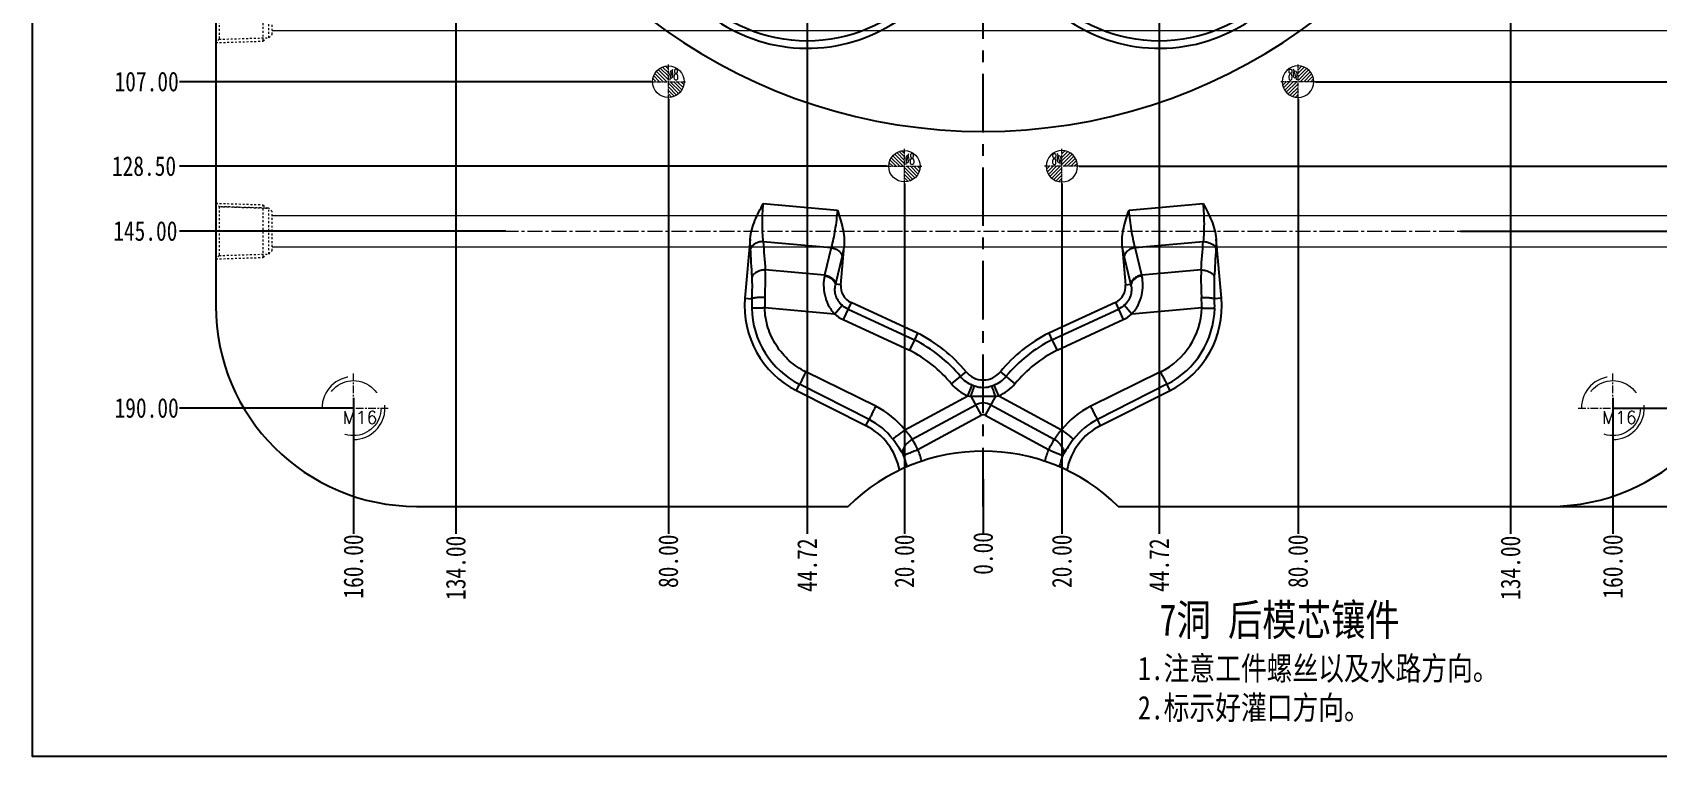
# Model space of a CAD drawing. Header units: millimetres. Extents: x -2414 to 10498, y -2238 to 649.
# Drawn here: x 4032.1 to 4445, y -1250.2 to -1066.1 of the extents above; entities that cross this region are included whole.
import ezdxf
from ezdxf.enums import TextEntityAlignment as Align

# ---------------------------------------------------------------- set-up
doc = ezdxf.new("R2010")
doc.units = ezdxf.units.MM
doc.header["$LTSCALE"] = 16.335
doc.header["$PDMODE"] = 3
doc.header["$PDSIZE"] = 0.3125
doc.linetypes.add('CENTER', pattern=[0.6, 0.375, -0.075, 0.075, -0.075])
doc.linetypes.add('HIDDEN', pattern=[0.2, 0.1, -0.1])
doc.layers.get('0').update_dxf_attribs({"linetype": 'CONTINUOUS'})
doc.layers.get('Defpoints').update_dxf_attribs({"linetype": 'CONTINUOUS'})
for name, color, linetype, lineweight in [('cool', 153, 'HIDDEN', 9), ('epin', 13, 'CONTINUOUS', 9), ('screw', 33, 'CONTINUOUS', 13)]:
    doc.layers.add(name, color=color, linetype=linetype, lineweight=lineweight)
doc.styles.get("Standard").update_dxf_attribs({"font": 'txt', "width": 0.8})
doc.styles.add('TXT', font='txt.shx', dxfattribs={"bigfont": 'gbcbig.shx'})
doc.styles.add('TXT05', font='txt.shx', dxfattribs={"width": 0.5, "bigfont": 'gbcbig.shx'})
doc.dimstyles.new('01', dxfattribs={"dimtxt": 5, "dimasz": 5, "dimexe": 0, "dimexo": 0, "dimgap": 0, "dimtad": 0, "dimzin": 0, "dimdsep": 46, "dimtxsty": 'Standard', "dimcen": 0, "dimclrd": 4, "dimclre": 4, "dimclrt": 6, "dimazin": 0, "dimtfac": 1, "dimtofl": 0, "dimtmove": 0, "dimatfit": 3, "dimfxl": 0, "dimtolj": 1, "dimtzin": 0, "dimarcsym": 0})

# ---------------------------------------------------------------- blocks, each defined once
blk = doc.blocks.new('screw_m16_g')
at = {"layer": 'screw', "color": 1, "linetype": 'CENTER', "ltscale": 0.32}
for p, q in [((0, -8.8, 0), (0, 8.8, 0)), ((-8.8, 0, 0), (8.8, 0, 0))]:
    blk.add_line(p, q, dxfattribs=at)
at = {"layer": 'screw', "color": 33, "linetype": 'HIDDEN', "ltscale": 8.128}
blk.add_circle((0, 0), 7, dxfattribs=at)
at = {"layer": 'screw', "color": 92, "linetype": 'HIDDEN', "ltscale": 8.128}
blk.add_arc((0, 0), 8, 270, 180, dxfattribs=at)
at = {"layer": 'screw', "color": 6, "style": 'TXT'}
blk.add_text('M16', height=3.2, dxfattribs=at).set_placement((-2.72, -4, 0))
blk = doc.blocks.new('epin_ejp_8')
at = {"layer": 'epin'}
h = blk.add_hatch(dxfattribs=at)
h.set_pattern_fill('_ANSI31', color=123, scale=0.2, angle=90, style=0)
h.set_pattern_definition([(135, (-53719.9451, 249.93315), (-0.449012806, -0.449012806), [])])
h.paths.add_polyline_path([(0, 4, 0.414214), (-4, 0), (0, 0)])
h.paths.add_polyline_path([(4, 0), (0, 0), (0, -4, 0.414214)])
at = {"layer": 'epin', "color": 1, "linetype": 'CENTER', "ltscale": 0.16}
for p, q in [((0, -4.4), (0, 4.4)), ((-4.4, 0), (4.4, 0))]:
    blk.add_line(p, q, dxfattribs=at)
at = {"layer": 'epin'}
blk.add_circle((0, 0), 4, dxfattribs=at)
at = {"layer": 'epin', "color": 6, "style": 'TXT05', "width": 0.5}
blk.add_text('%%c8', height=2.8, dxfattribs=at).set_placement((1.33, 1.8), align=Align.MIDDLE)
blk = doc.blocks.new('cool_jt_f12')
at = {"layer": 'cool', "ltscale": 0.3}
for p, q in [((0, 7.0785), (0.856, 6.2225)), ((0, 7.0785), (12, 6.7035)), ((0.856, 6.2225), (0.856, -6.2225)), ((13.5, 5.827375), (0.856, 6.2225)), ((0.856, 6.2225), (13.5, 5.827375)), ((12, 6.7035), (12.856, 5.8475)), ((12, 6.7035), (12, -6.7035)), ((14.327375, 5), (13.5, 5.827375)), ((13.5, -5.827375), (13.5, 5.827375)), ((14.327375, -5), (14.327375, 5)), ((0.856, -6.2225), (0, -7.0785)), ((0, -7.0785), (12, -6.7035)), ((0.856, -6.2225), (13.5, -5.827375)), ((12, -6.7035), (12.856, -5.8475)), ((13.5, -5.827375), (14.327375, -5))]:
    blk.add_line(p, q, dxfattribs=at)
blk = doc.blocks.new('4')
at = {"layer": 'cool', "linetype": 'ByBlock', "ltscale": 0.932966}
for p, q in [((-299.31, -1117.63), (62.03, -1117.63)), ((-299.31, -1125.63), (62.03, -1125.63))]:
    blk.add_line(p, q, dxfattribs=at)
at = {"layer": 'cool', "color": 1, "linetype": 'CENTER', "ltscale": 0.621977}
blk.add_line((-313.64, -1121.63), (76.36, -1121.63), dxfattribs=at)
at = {"layer": 'cool', "linetype": 'ByBlock', "ltscale": 0.932966}
blk.add_blockref('cool_jt_f12', (-313.64, -1121.63), dxfattribs=at)
at = {"layer": 'cool', "linetype": 'ByBlock', "ltscale": 0.932966, "rotation": 180}
blk.add_blockref('cool_jt_f12', (76.36, -1121.63), dxfattribs=at)
blk = doc.blocks.new('*D347')
at = {"color": 4, "linetype": 'ByBlock', "lineweight": -2, "transparency": 16777216}
for p, q in [((4417.63, -756.63), (4503.74, -756.63)), ((4503.74, -761.63), (4503.74, -945.62)), ((4503.74, -1181.63), (4503.74, -963.62)), ((4417.63, -1186.63), (4503.74, -1186.63))]:
    blk.add_line(p, q, dxfattribs=at)
at = {"color": 4, "linetype": 'ByBlock', "transparency": 16777216}
for points in [[(4502.91, -761.63), (4504.58, -761.63), (4503.74, -756.63)], [(4502.91, -1181.63), (4504.58, -1181.63), (4503.74, -1186.63)]]:
    blk.add_solid(points, dxfattribs=at)
at = {"layer": 'Defpoints', "color": 0, "linetype": 'ByBlock', "transparency": 16777216}
for p in [(4417.63, -756.63), (4417.63, -1186.63), (4503.74, -1186.63)]:
    blk.add_point(p, dxfattribs=at)
at = {"color": 6, "linetype": 'ByBlock', "transparency": 16777216, "insert": (4503.74, -954.62), "char_height": 5, "attachment_point": 5, "rotation": 90}
blk.add_mtext('\\A1;430.00', dxfattribs=at)
blk = doc.blocks.new('*D435')
at = {"color": 4, "linetype": 'ByBlock', "lineweight": -2, "transparency": 16777216}
blk.add_line((4394.94, -1116.63), (4477.86, -1116.63), dxfattribs=at)
at = {"layer": 'Defpoints', "color": 0, "linetype": 'ByBlock', "transparency": 16777216}
for p in [(4273.63, -971.63), (4394.94, -1116.63), (4477.86, -1116.63)]:
    blk.add_point(p, dxfattribs=at)
at = {"color": 6, "linetype": 'ByBlock', "transparency": 16777216, "insert": (4486.52, -1116.63), "char_height": 5, "attachment_point": 5}
blk.add_mtext('\\A1;145.00', dxfattribs=at)
blk = doc.blocks.new('*D436')
at = {"color": 4, "linetype": 'ByBlock', "lineweight": -2, "transparency": 16777216}
blk.add_line((4358.03, -1078.63), (4477.86, -1078.63), dxfattribs=at)
at = {"layer": 'Defpoints', "color": 0, "linetype": 'ByBlock', "transparency": 16777216}
for p in [(4273.63, -971.63), (4358.03, -1078.63), (4477.86, -1078.63)]:
    blk.add_point(p, dxfattribs=at)
at = {"color": 6, "linetype": 'ByBlock', "transparency": 16777216, "insert": (4486.19, -1078.63), "char_height": 5, "attachment_point": 5}
blk.add_mtext('\\A1;107.00', dxfattribs=at)
blk = doc.blocks.new('*D437')
at = {"color": 4, "linetype": 'ByBlock', "lineweight": -2, "transparency": 16777216}
blk.add_line((4298.03, -1100.13), (4477.86, -1100.13), dxfattribs=at)
at = {"layer": 'Defpoints', "color": 0, "linetype": 'ByBlock', "transparency": 16777216}
for p in [(4273.63, -971.63), (4298.03, -1100.13), (4477.86, -1100.13)]:
    blk.add_point(p, dxfattribs=at)
at = {"color": 6, "linetype": 'ByBlock', "transparency": 16777216, "insert": (4486.86, -1100.13), "char_height": 5, "attachment_point": 5}
blk.add_mtext('\\A1;128.50', dxfattribs=at)
blk = doc.blocks.new('*D438')
at = {"color": 4, "linetype": 'ByBlock', "lineweight": -2, "transparency": 16777216}
blk.add_line((4433.63, -1161.63), (4477.86, -1161.63), dxfattribs=at)
at = {"layer": 'Defpoints', "color": 0, "linetype": 'ByBlock', "transparency": 16777216}
for p in [(4273.63, -971.63), (4433.63, -1161.63), (4477.86, -1161.63)]:
    blk.add_point(p, dxfattribs=at)
at = {"color": 6, "linetype": 'ByBlock', "transparency": 16777216, "insert": (4486.19, -1161.63), "char_height": 5, "attachment_point": 5}
blk.add_mtext('\\A1;190.00', dxfattribs=at)
blk = doc.blocks.new('*D439')
at = {"color": 4, "linetype": 'ByBlock', "lineweight": -2, "transparency": 16777216}
blk.add_line((4273.63, -1179.69), (4273.63, -1193.59), dxfattribs=at)
at = {"layer": 'Defpoints', "color": 0, "linetype": 'ByBlock', "transparency": 16777216}
for p in [(4273.63, -971.63), (4273.63, -1179.69), (4273.63, -1193.59)]:
    blk.add_point(p, dxfattribs=at)
at = {"color": 6, "linetype": 'ByBlock', "transparency": 16777216, "insert": (4273.63, -1198.59), "char_height": 5, "attachment_point": 5, "rotation": 90}
blk.add_mtext('\\A1;0.00', dxfattribs=at)
blk = doc.blocks.new('*D440')
at = {"color": 4, "linetype": 'ByBlock', "lineweight": -2, "transparency": 16777216}
blk.add_line((4293.63, -1104.53), (4293.63, -1193.59), dxfattribs=at)
at = {"layer": 'Defpoints', "color": 0, "linetype": 'ByBlock', "transparency": 16777216}
for p in [(4273.63, -971.63), (4293.63, -1104.53), (4293.63, -1193.59)]:
    blk.add_point(p, dxfattribs=at)
at = {"color": 6, "linetype": 'ByBlock', "transparency": 16777216, "insert": (4293.63, -1200.59), "char_height": 5, "attachment_point": 5, "rotation": 90}
blk.add_mtext('\\A1;20.00', dxfattribs=at)
blk = doc.blocks.new('*D441')
at = {"color": 4, "linetype": 'ByBlock', "lineweight": -2, "transparency": 16777216}
blk.add_line((4353.63, -1083.03), (4353.63, -1193.59), dxfattribs=at)
at = {"layer": 'Defpoints', "color": 0, "linetype": 'ByBlock', "transparency": 16777216}
for p in [(4273.63, -971.63), (4353.63, -1083.03), (4353.63, -1193.59)]:
    blk.add_point(p, dxfattribs=at)
at = {"color": 6, "linetype": 'ByBlock', "transparency": 16777216, "insert": (4353.63, -1200.59), "char_height": 5, "attachment_point": 5, "rotation": 90}
blk.add_mtext('\\A1;80.00', dxfattribs=at)
blk = doc.blocks.new('*D442')
at = {"color": 4, "linetype": 'ByBlock', "lineweight": -2, "transparency": 16777216}
blk.add_line((4318.35, -1033.49), (4318.35, -1193.59), dxfattribs=at)
at = {"layer": 'Defpoints', "color": 0, "linetype": 'ByBlock', "transparency": 16777216}
for p in [(4273.63, -971.63), (4318.35, -1033.49), (4318.35, -1193.59)]:
    blk.add_point(p, dxfattribs=at)
at = {"color": 6, "linetype": 'ByBlock', "transparency": 16777216, "insert": (4318.35, -1201.59), "char_height": 5, "attachment_point": 5, "rotation": 90}
blk.add_mtext('\\A1;44.72', dxfattribs=at)
blk = doc.blocks.new('*D443')
at = {"color": 4, "linetype": 'ByBlock', "lineweight": -2, "transparency": 16777216}
blk.add_line((4407.63, -1027.03), (4407.63, -1193.59), dxfattribs=at)
at = {"layer": 'Defpoints', "color": 0, "linetype": 'ByBlock', "transparency": 16777216}
for p in [(4273.63, -971.63), (4407.63, -1027.03), (4407.63, -1193.59)]:
    blk.add_point(p, dxfattribs=at)
at = {"color": 6, "linetype": 'ByBlock', "transparency": 16777216, "insert": (4407.63, -1202.26), "char_height": 5, "attachment_point": 5, "rotation": 90}
blk.add_mtext('\\A1;134.00', dxfattribs=at)
blk = doc.blocks.new('*D444')
at = {"color": 4, "linetype": 'ByBlock', "lineweight": -2, "transparency": 16777216}
blk.add_line((4433.63, -1159.05), (4433.63, -1193.59), dxfattribs=at)
at = {"layer": 'Defpoints', "color": 0, "linetype": 'ByBlock', "transparency": 16777216}
for p in [(4273.63, -971.63), (4433.63, -1159.05, 0), (4433.63, -1193.59)]:
    blk.add_point(p, dxfattribs=at)
at = {"color": 6, "linetype": 'ByBlock', "transparency": 16777216, "insert": (4433.63, -1201.92), "char_height": 5, "attachment_point": 5, "rotation": 90}
blk.add_mtext('\\A1;160.00', dxfattribs=at)
blk = doc.blocks.new('*D467')
at = {"color": 4, "linetype": 'ByBlock', "lineweight": -2, "transparency": 16777216}
blk.add_line((4152.32, -1116.63), (4069.4, -1116.63), dxfattribs=at)
at = {"layer": 'Defpoints', "color": 0, "linetype": 'ByBlock', "transparency": 16777216}
for p in [(4273.63, -971.63), (4069.4, -1116.63), (4152.32, -1116.63)]:
    blk.add_point(p, dxfattribs=at)
at = {"color": 6, "linetype": 'ByBlock', "transparency": 16777216, "insert": (4060.73, -1116.63), "char_height": 5, "attachment_point": 5}
blk.add_mtext('\\A1;145.00', dxfattribs=at)
blk = doc.blocks.new('*D468')
at = {"color": 4, "linetype": 'ByBlock', "lineweight": -2, "transparency": 16777216}
blk.add_line((4189.23, -1078.63), (4069.4, -1078.63), dxfattribs=at)
at = {"layer": 'Defpoints', "color": 0, "linetype": 'ByBlock', "transparency": 16777216}
for p in [(4273.63, -971.63), (4069.4, -1078.63), (4189.23, -1078.63)]:
    blk.add_point(p, dxfattribs=at)
at = {"color": 6, "linetype": 'ByBlock', "transparency": 16777216, "insert": (4061.07, -1078.63), "char_height": 5, "attachment_point": 5}
blk.add_mtext('\\A1;107.00', dxfattribs=at)
blk = doc.blocks.new('*D469')
at = {"color": 4, "linetype": 'ByBlock', "lineweight": -2, "transparency": 16777216}
blk.add_line((4249.23, -1100.13), (4069.4, -1100.13), dxfattribs=at)
at = {"layer": 'Defpoints', "color": 0, "linetype": 'ByBlock', "transparency": 16777216}
for p in [(4273.63, -971.63), (4069.4, -1100.13), (4249.23, -1100.13)]:
    blk.add_point(p, dxfattribs=at)
at = {"color": 6, "linetype": 'ByBlock', "transparency": 16777216, "insert": (4060.4, -1100.13), "char_height": 5, "attachment_point": 5}
blk.add_mtext('\\A1;128.50', dxfattribs=at)
blk = doc.blocks.new('*D470')
at = {"color": 4, "linetype": 'ByBlock', "lineweight": -2, "transparency": 16777216}
blk.add_line((4113.63, -1161.63), (4069.4, -1161.63), dxfattribs=at)
at = {"layer": 'Defpoints', "color": 0, "linetype": 'ByBlock', "transparency": 16777216}
for p in [(4273.63, -971.63), (4069.4, -1161.63), (4113.63, -1161.63)]:
    blk.add_point(p, dxfattribs=at)
at = {"color": 6, "linetype": 'ByBlock', "transparency": 16777216, "insert": (4061.07, -1161.63), "char_height": 5, "attachment_point": 5}
blk.add_mtext('\\A1;190.00', dxfattribs=at)
blk = doc.blocks.new('*D471')
at = {"color": 4, "linetype": 'ByBlock', "lineweight": -2, "transparency": 16777216}
blk.add_line((4253.63, -1104.53), (4253.63, -1193.59), dxfattribs=at)
at = {"layer": 'Defpoints', "color": 0, "linetype": 'ByBlock', "transparency": 16777216}
for p in [(4273.63, -971.63), (4253.63, -1104.53), (4253.63, -1193.59)]:
    blk.add_point(p, dxfattribs=at)
at = {"color": 6, "linetype": 'ByBlock', "transparency": 16777216, "insert": (4253.63, -1200.59), "char_height": 5, "attachment_point": 5, "rotation": 90}
blk.add_mtext('\\A1;20.00', dxfattribs=at)
blk = doc.blocks.new('*D472')
at = {"color": 4, "linetype": 'ByBlock', "lineweight": -2, "transparency": 16777216}
blk.add_line((4193.63, -1083.03), (4193.63, -1193.59), dxfattribs=at)
at = {"layer": 'Defpoints', "color": 0, "linetype": 'ByBlock', "transparency": 16777216}
for p in [(4273.63, -971.63), (4193.63, -1083.03), (4193.63, -1193.59)]:
    blk.add_point(p, dxfattribs=at)
at = {"color": 6, "linetype": 'ByBlock', "transparency": 16777216, "insert": (4193.63, -1200.59), "char_height": 5, "attachment_point": 5, "rotation": 90}
blk.add_mtext('\\A1;80.00', dxfattribs=at)
blk = doc.blocks.new('*D473')
at = {"color": 4, "linetype": 'ByBlock', "lineweight": -2, "transparency": 16777216}
blk.add_line((4228.91, -1033.49), (4228.91, -1193.59), dxfattribs=at)
at = {"layer": 'Defpoints', "color": 0, "linetype": 'ByBlock', "transparency": 16777216}
for p in [(4273.63, -971.63), (4228.91, -1033.49), (4228.91, -1193.59)]:
    blk.add_point(p, dxfattribs=at)
at = {"color": 6, "linetype": 'ByBlock', "transparency": 16777216, "insert": (4228.91, -1201.59), "char_height": 5, "attachment_point": 5, "rotation": 90}
blk.add_mtext('\\A1;44.72', dxfattribs=at)
blk = doc.blocks.new('*D474')
at = {"color": 4, "linetype": 'ByBlock', "lineweight": -2, "transparency": 16777216}
blk.add_line((4139.63, -1027.03), (4139.63, -1193.59), dxfattribs=at)
at = {"layer": 'Defpoints', "color": 0, "linetype": 'ByBlock', "transparency": 16777216}
for p in [(4273.63, -971.63), (4139.63, -1027.03), (4139.63, -1193.59)]:
    blk.add_point(p, dxfattribs=at)
at = {"color": 6, "linetype": 'ByBlock', "transparency": 16777216, "insert": (4139.63, -1202.26), "char_height": 5, "attachment_point": 5, "rotation": 90}
blk.add_mtext('\\A1;134.00', dxfattribs=at)
blk = doc.blocks.new('*D475')
at = {"color": 4, "linetype": 'ByBlock', "lineweight": -2, "transparency": 16777216}
blk.add_line((4113.63, -1159.05), (4113.63, -1193.59), dxfattribs=at)
at = {"layer": 'Defpoints', "color": 0, "linetype": 'ByBlock', "transparency": 16777216}
for p in [(4273.63, -971.63), (4113.63, -1159.05, 0), (4113.63, -1193.59)]:
    blk.add_point(p, dxfattribs=at)
at = {"color": 6, "linetype": 'ByBlock', "transparency": 16777216, "insert": (4113.63, -1201.92), "char_height": 5, "attachment_point": 5, "rotation": 90}
blk.add_mtext('\\A1;160.00', dxfattribs=at)

msp = doc.modelspace()

# ---------------------------------------------------------------- linework, layer by layer
at = {"color": 1, "linetype": 'CENTER', "ltscale": 2.425658}
msp.add_line((4273.63, -1186.63), (4273.63, -756.63), dxfattribs=at)
at = {"color": 7, "linetype": 'Continuous'}
for p, q in [((4078.634, -807.63), (4078.634, -1135.63)), ((4217.758, -1109.63), (4236.588, -1111.277)), ((4310.68, -1111.277), (4329.509, -1109.63)), ((4214.417, -1118.641), (4213.101, -1133.68)), ((4334.167, -1133.68), (4332.851, -1118.641)), ((4217.736, -1119.306), (4235.008, -1120.817)), ((4235.008, -1120.817), (4233.336, -1127.827)), ((4237.783, -1122.996), (4236.111, -1130.005)), ((4237.454, -1130.264), (4238.301, -1120.578)), ((4308.966, -1120.578), (4309.814, -1130.264)), ((4311.156, -1130.005), (4309.484, -1122.996)), ((4312.26, -1120.817), (4329.532, -1119.306)), ((4313.932, -1127.827), (4312.26, -1120.817)), ((4233.336, -1127.827), (4218.256, -1126.507)), ((4329.012, -1126.507), (4313.932, -1127.827)), ((4237.454, -1130.264), (4236.079, -1130.143)), ((4309.814, -1130.264), (4311.189, -1130.143)), ((4213.101, -1133.68), (4214.873, -1133.835)), ((4240.058, -1134.757), (4238.041, -1139.123)), ((4256.967, -1142.571), (4240.058, -1134.757)), ((4307.209, -1134.757), (4290.3, -1142.571)), ((4307.209, -1134.757), (4309.227, -1139.123)), ((4334.167, -1133.68), (4332.395, -1133.835)), ((4235.871, -1137.727), (4218.107, -1136.173)), ((4235.871, -1137.727), (4237.798, -1135.487)), ((4238.041, -1139.123), (4254.871, -1146.9)), ((4239.28, -1136.441), (4256.159, -1144.241)), ((4291.108, -1144.241), (4307.988, -1136.441)), ((4292.397, -1146.9), (4309.227, -1139.123)), ((4311.396, -1137.727), (4309.47, -1135.487)), ((4329.16, -1136.173), (4311.396, -1137.727)), ((4256.967, -1142.571), (4256.159, -1144.241)), ((4290.3, -1142.571), (4291.108, -1144.241)), ((4256.159, -1144.241), (4254.871, -1146.9)), ((4291.108, -1144.241), (4292.397, -1146.9)), ((4226.17, -1157.161), (4226.967, -1155.583)), ((4244.631, -1164.542), (4226.967, -1155.583)), ((4246.326, -1161.189), (4228.564, -1152.421)), ((4265.567, -1155.475), (4269.278, -1152.416)), ((4269.696, -1158.51), (4270.809, -1155.773)), ((4277.571, -1158.51), (4276.459, -1155.773)), ((4277.99, -1152.416), (4281.701, -1155.475)), ((4318.704, -1152.421), (4300.942, -1161.189)), ((4320.301, -1155.583), (4302.636, -1164.542)), ((4321.098, -1157.161), (4320.301, -1155.583)), ((4226.17, -1157.161), (4243.848, -1166.092)), ((4253.699, -1167.182), (4269.696, -1158.51)), ((4270.525, -1158.603), (4273.157, -1163.459)), ((4276.742, -1158.603), (4274.11, -1163.459)), ((4277.571, -1158.51), (4293.569, -1167.182)), ((4303.419, -1166.092), (4321.098, -1157.161)), ((4255.603, -1169.562), (4271.728, -1160.821)), ((4257.031, -1172.201), (4273.157, -1163.459)), ((4274.11, -1163.459), (4290.237, -1172.201)), ((4275.54, -1160.821), (4291.665, -1169.562)), ((4243.848, -1166.092), (4244.631, -1164.542)), ((4303.419, -1166.092), (4302.636, -1164.542)), ((4129.634, -1186.63), (4239.294, -1186.63)), ((4307.965, -1186.63), (4417.625, -1186.63))]:
    msp.add_line(p, q, dxfattribs=at)
at = {"linetype": 'ByBlock'}
msp.add_lwpolyline([(4653.772, -1250.247), (4032.066, -1250.247), (4032.066, -701.493), (4653.772, -701.493)], close=True, dxfattribs=at)
at = {"color": 7, "linetype": 'Continuous'}
for centre in [(4228.907, -1029.091), (4318.352, -1029.091)]:
    msp.add_circle(centre, 39.223, dxfattribs=at)
for centre, radius, start, end in [((4273.63, -951.629), 139.66, 199.53768, 269.99982), ((4273.629, -951.629), 139.66, 270.00018, 340.46232), ((4228.907, -1029.091), 41.061, 138.71932, 341.28068), ((4318.352, -1029.091), 41.061, 198.71932, 41.28068), ((6477.489, -959.691), 2265.383, 184.040323, 184.222925), ((2103.864, -962.153), 2231.209, 355.775676, 355.961075), ((4281.973, -1137.943), 49.677, 168.25018, 168.45391), ((4267.408, -1137.47), 32.175, 166.58456, 166.83734), ((4241.953, -1130.657), 4.516, 175, 245.19772), ((4305.315, -1130.657), 4.516, 294.80228, 5), ((4279.859, -1137.47), 32.175, 13.16266, 13.41544), ((4265.284, -1137.945), 49.688, 11.54607, 11.74981), ((4236.977, -1135.769), 23.967, 175, 243.19772), ((4244.294, -1135.676), 29.479, 176.41865, 181.10177), ((4262.342, -1135.862), 44.236, 176.99336, 180.40216), ((4310.291, -1135.769), 23.967, 296.80228, 5), ((4285.792, -1135.843), 43.37, 359.5638, 3.04069), ((4302.974, -1135.676), 29.478, 358.89815, 3.58143), ((4129.634, -1135.63), 51, 180, 270), ((4236.99, -1135.803), 22.174, 181.13735, 243.12661), ((4241.953, -1130.657), 9.326, 229.2985, 245.19772), ((4241.953, -1130.657), 6.371, 229.29869, 245.19772), ((4305.315, -1130.657), 6.371, 294.80228, 310.70113), ((4305.315, -1130.657), 9.326, 294.80228, 310.7015), ((4310.374, -1135.574), 18.795, 296.30842, 358.17476), ((4310.277, -1135.803), 22.175, 296.87429, 358.86179), ((4417.625, -1135.63), 51, 270, 0), ((4239.659, -1176.833), 38.386, 39.50038, 63.19772), ((4307.609, -1176.833), 38.386, 116.80228, 140.49962), ((4239.659, -1176.833), 33.576, 39.50038, 63.05926), ((4239.659, -1176.833), 36.531, 39.50038, 63.14756), ((4307.609, -1176.833), 36.531, 116.85244, 140.49962), ((4307.609, -1176.833), 33.576, 116.94074, 140.49962), ((4273.634, -1148.825), 10.455, 219.50038, 247.87478), ((4273.634, -1148.825), 7.5, 219.50038, 247.87478), ((4273.634, -1148.825), 5.645, 219.50038, 320.49962), ((4274.225, -1147.379), 9.063, 247.85748, 252.51005), ((4273.043, -1147.379), 9.063, 287.48995, 292.14252), ((4273.634, -1148.825), 7.5, 292.12522, 320.49962), ((4273.634, -1148.825), 10.455, 292.12522, 320.49962), ((4271.262, -1148.348), 10.282, 261.24205, 265.89243), ((4276.006, -1148.348), 10.282, 274.10757, 278.75795), ((4236.856, -1180.371), 21.392, 38.06286, 63.7257), ((4273.634, -1164.338), 4, 61.53913, 118.46087), ((4273.634, -1164.338), 1, 61.53913, 118.46087), ((4310.412, -1180.37), 21.392, 116.27423, 141.93721), ((4236.634, -1180.373), 16, 10.52346, 63.19772), ((4236.595, -1180.373), 17.754, 37.62883, 63.08657), ((4310.634, -1180.373), 16, 116.80228, 169.49035), ((4310.673, -1180.373), 17.754, 116.91345, 142.37115), ((4273.63, -1221.63), 49.03, 45.54892, 134.45108)]:
    msp.add_arc(centre, radius, start, end, dxfattribs=at)
for points, knots in [([(4214.417, -1118.641), (4214.557, -1117.039), (4215.485, -1113.894), (4216.976, -1111.04), (4217.758, -1109.63)], [0, 0, 0, 0, 0.499325, 1, 1, 1, 1]), ([(4217.736, -1119.306), (4217.581, -1117.802), (4217.464, -1114.568), (4217.616, -1111.34), (4217.758, -1109.63)], [0, 0, 0, 0, 0.4684419, 1, 1, 1, 1]), ([(4329.509, -1109.63), (4329.652, -1111.34), (4329.803, -1114.568), (4329.687, -1117.802), (4329.532, -1119.306)], [0, 0, 0, 0, 0.531558, 1, 1, 1, 1]), ([(4329.509, -1109.63), (4330.291, -1111.039), (4331.783, -1113.893), (4332.711, -1117.039), (4332.851, -1118.641)], [0, 0, 0, 0, 0.5005973, 1, 1, 1, 1]), ([(4236.588, -1111.277), (4236.439, -1112.985), (4236.043, -1116.19), (4235.401, -1119.358), (4235.008, -1120.817)], [0, 0, 0, 0, 0.5315516, 1, 1, 1, 1]), ([(4236.588, -1111.277), (4237.107, -1112.776), (4238.069, -1115.795), (4238.439, -1119.001), (4238.301, -1120.578)], [0, 0, 0, 0, 0.5006069, 1, 1, 1, 1]), ([(4308.966, -1120.578), (4308.828, -1119.001), (4309.198, -1115.794), (4310.161, -1112.776), (4310.68, -1111.277)], [0, 0, 0, 0, 0.4993962, 1, 1, 1, 1]), ([(4312.26, -1120.817), (4311.867, -1119.358), (4311.224, -1116.19), (4310.829, -1112.986), (4310.68, -1111.277)], [0, 0, 0, 0, 0.4684094, 1, 1, 1, 1]), ([(4214.501, -1121.036), (4214.49, -1120.845), (4214.449, -1120.047), (4214.426, -1119.249), (4214.417, -1118.641)], [0, 0, 0, 0, 0.2396354, 1, 1, 1, 1]), ([(4332.851, -1118.641), (4332.848, -1118.849), (4332.832, -1119.648), (4332.8, -1120.446), (4332.767, -1121.036)], [0, 0, 0, 0, 0.2599964, 1, 1, 1, 1]), ([(4217.736, -1119.306), (4217.365, -1119.308), (4216.145, -1119.439), (4214.756, -1120.186), (4214.501, -1121.036)], [0, 0, 0, 0, 0.2947641, 1, 1, 1, 1]), ([(4235.008, -1120.817), (4235.359, -1120.879), (4236.032, -1121.077), (4236.901, -1121.574), (4237.535, -1122.215), (4237.755, -1122.745), (4237.783, -1122.996)], [0, 0, 0, 0, 0.2866092, 0.5576397, 0.7967264, 1, 1, 1, 1]), ([(4238.301, -1120.578), (4238.261, -1120.789), (4238.101, -1121.597), (4237.925, -1122.403), (4237.783, -1122.996)], [0, 0, 0, 0, 0.2605255, 1, 1, 1, 1]), ([(4309.484, -1122.996), (4309.439, -1122.804), (4309.253, -1122.001), (4309.085, -1121.194), (4308.966, -1120.578)], [0, 0, 0, 0, 0.2390217, 1, 1, 1, 1]), ([(4312.26, -1120.817), (4311.908, -1120.879), (4311.236, -1121.077), (4310.366, -1121.574), (4309.733, -1122.215), (4309.513, -1122.745), (4309.484, -1122.996)], [0, 0, 0, 0, 0.2866092, 0.5576396, 0.7967263, 1, 1, 1, 1]), ([(4329.532, -1119.306), (4329.903, -1119.308), (4331.123, -1119.439), (4332.511, -1120.186), (4332.767, -1121.036)], [0, 0, 0, 0, 0.294764, 1, 1, 1, 1]), ([(4218.256, -1126.507), (4217.873, -1126.51), (4216.613, -1126.647), (4215.179, -1127.417), (4214.914, -1128.294)], [0, 0, 0, 0, 0.2948514, 1, 1, 1, 1]), ([(4218.167, -1133.542), (4218.234, -1132.3), (4218.317, -1129.955), (4218.3, -1127.608), (4218.256, -1126.507)], [0, 0, 0, 0, 0.5303527, 1, 1, 1, 1]), ([(4329.012, -1126.507), (4328.968, -1127.608), (4328.951, -1129.955), (4329.034, -1132.3), (4329.101, -1133.542)], [0, 0, 0, 0, 0.4696474, 1, 1, 1, 1]), ([(4329.012, -1126.507), (4329.395, -1126.51), (4330.655, -1126.647), (4332.089, -1127.417), (4332.354, -1128.294)], [0, 0, 0, 0, 0.2948528, 1, 1, 1, 1]), ([(4214.873, -1133.835), (4214.93, -1132.858), (4214.995, -1131.011), (4214.963, -1129.162), (4214.914, -1128.294)], [0, 0, 0, 0, 0.5294402, 1, 1, 1, 1]), ([(4233.301, -1128), (4232.976, -1129.59), (4233.014, -1132.221), (4234.18, -1135.506), (4235.237, -1137.048), (4235.872, -1137.727)], [0, 0, 0, 0, 0.468777, 0.7316491, 1, 1, 1, 1]), ([(4233.301, -1128), (4233.651, -1128.061), (4234.781, -1128.377), (4235.977, -1129.302), (4236.079, -1130.143)], [0, 0, 0, 0, 0.2958414, 1, 1, 1, 1]), ([(4233.336, -1127.827), (4233.688, -1127.888), (4234.36, -1128.086), (4235.229, -1128.583), (4235.863, -1129.224), (4236.083, -1129.754), (4236.111, -1130.005)], [0, 0, 0, 0, 0.2866092, 0.5576397, 0.7967264, 1, 1, 1, 1]), ([(4236.079, -1130.143), (4235.961, -1130.524), (4235.818, -1131.398), (4235.987, -1132.821), (4236.637, -1134.282), (4237.373, -1135.122), (4237.798, -1135.487)], [0, 0, 0, 0, 0.2018338, 0.443298, 0.7158167, 1, 1, 1, 1]), ([(4309.47, -1135.487), (4309.895, -1135.122), (4310.631, -1134.282), (4311.281, -1132.82), (4311.45, -1131.398), (4311.306, -1130.524), (4311.189, -1130.143)], [0, 0, 0, 0, 0.2841925, 0.5567873, 0.7982833, 1, 1, 1, 1]), ([(4313.932, -1127.827), (4313.58, -1127.888), (4312.908, -1128.086), (4312.038, -1128.583), (4311.405, -1129.224), (4311.185, -1129.754), (4311.156, -1130.005)], [0, 0, 0, 0, 0.2866092, 0.5576397, 0.7967264, 1, 1, 1, 1]), ([(4313.967, -1128), (4313.616, -1128.061), (4312.487, -1128.377), (4311.29, -1129.302), (4311.189, -1130.143)], [0, 0, 0, 0, 0.2958381, 1, 1, 1, 1]), ([(4311.396, -1137.727), (4312.031, -1137.048), (4313.088, -1135.506), (4314.254, -1132.221), (4314.292, -1129.59), (4313.967, -1128)], [0, 0, 0, 0, 0.2683629, 0.531301, 1, 1, 1, 1]), ([(4332.354, -1128.294), (4332.305, -1129.162), (4332.273, -1131.011), (4332.338, -1132.858), (4332.395, -1133.835)], [0, 0, 0, 0, 0.4705641, 1, 1, 1, 1]), ([(4218.167, -1133.542), (4217.789, -1133.525), (4217.076, -1133.512), (4216.224, -1133.546), (4215.64, -1133.611), (4215.304, -1133.668), (4215.054, -1133.737), (4214.918, -1133.798), (4214.873, -1133.835)], [0, 0, 0, 0, 0.3403205, 0.6414788, 0.766139, 0.868869, 0.947074, 1, 1, 1, 1]), ([(4329.101, -1133.542), (4329.479, -1133.525), (4330.192, -1133.512), (4331.044, -1133.546), (4331.628, -1133.611), (4331.963, -1133.668), (4332.214, -1133.737), (4332.349, -1133.798), (4332.395, -1133.835)], [0, 0, 0, 0, 0.340319, 0.641476, 0.7661359, 0.868866, 0.9470719, 1, 1, 1, 1]), ([(4218.107, -1136.173), (4217.727, -1136.186), (4217.012, -1136.207), (4216.049, -1136.233), (4215.334, -1136.244), (4214.953, -1136.25), (4214.821, -1136.243)], [0, 0, 0, 0, 0.3472802, 0.6526725, 0.8793477, 1, 1, 1, 1]), ([(4228.564, -1152.421), (4227.052, -1151.676), (4224.216, -1149.763), (4220.896, -1145.868), (4218.732, -1141.23), (4218.164, -1137.858), (4218.107, -1136.173)], [0, 0, 0, 0, 0.2499921, 0.4999893, 0.7499919, 1, 1, 1, 1]), ([(4329.16, -1136.173), (4329.541, -1136.186), (4330.256, -1136.207), (4331.219, -1136.233), (4331.934, -1136.244), (4332.315, -1136.249), (4332.447, -1136.243)], [0, 0, 0, 0, 0.3472806, 0.6526732, 0.8793485, 1, 1, 1, 1]), ([(4228.564, -1152.421), (4228.383, -1152.789), (4228.041, -1153.48), (4227.577, -1154.409), (4227.225, -1155.094), (4227.038, -1155.46), (4226.967, -1155.583)], [0, 0, 0, 0, 0.3472863, 0.6526842, 0.8793612, 1, 1, 1, 1]), ([(4270.525, -1158.603), (4270.622, -1158.297), (4270.809, -1157.725), (4271.047, -1157.05), (4271.224, -1156.596), (4271.331, -1156.341), (4271.419, -1156.156), (4271.474, -1156.057), (4271.501, -1156.022)], [0, 0, 0, 0, 0.3490339, 0.6528786, 0.7767828, 0.8775102, 0.9525313, 1, 1, 1, 1]), ([(4271.501, -1156.022), (4272.188, -1156.239), (4273.634, -1156.5), (4275.08, -1156.239), (4275.767, -1156.022)], [0, 0, 0, 0, 0.5000018, 1, 1, 1, 1]), ([(4276.742, -1158.603), (4276.646, -1158.297), (4276.459, -1157.725), (4276.22, -1157.05), (4276.044, -1156.596), (4275.937, -1156.341), (4275.849, -1156.156), (4275.794, -1156.057), (4275.767, -1156.022)], [0, 0, 0, 0, 0.3490335, 0.6528779, 0.776782, 0.8775094, 0.9525308, 1, 1, 1, 1]), ([(4318.704, -1152.421), (4318.885, -1152.789), (4319.227, -1153.48), (4319.691, -1154.409), (4320.042, -1155.094), (4320.229, -1155.46), (4320.301, -1155.583)], [0, 0, 0, 0, 0.3472862, 0.6526841, 0.879361, 1, 1, 1, 1]), ([(4270.525, -1158.603), (4271.042, -1158.631), (4272.08, -1158.606), (4273.634, -1158.566), (4275.188, -1158.606), (4276.225, -1158.631), (4276.742, -1158.603)], [0, 0, 0, 0, 0.249821, 0.5000012, 0.7501808, 1, 1, 1, 1]), ([(4246.326, -1161.189), (4246.133, -1161.579), (4245.769, -1162.311), (4245.276, -1163.296), (4244.904, -1164.023), (4244.706, -1164.411), (4244.631, -1164.542)], [0, 0, 0, 0, 0.3472872, 0.652686, 0.8793644, 1, 1, 1, 1]), ([(4300.942, -1161.189), (4301.135, -1161.579), (4301.499, -1162.311), (4301.991, -1163.296), (4302.364, -1164.023), (4302.562, -1164.411), (4302.636, -1164.542)], [0, 0, 0, 0, 0.3472872, 0.652686, 0.8793644, 1, 1, 1, 1]), ([(4253.699, -1167.182), (4253.04, -1167.697), (4252.151, -1168.391), (4251.135, -1169.172), (4250.781, -1169.443), (4250.656, -1169.534)], [0, 0, 0, 0, 0.6526966, 0.8793769, 1, 1, 1, 1]), ([(4255.603, -1169.562), (4255.311, -1169.179), (4254.736, -1168.34), (4254.078, -1167.559), (4253.699, -1167.182)], [0, 0, 0, 0, 0.4735735, 1, 1, 1, 1]), ([(4293.569, -1167.182), (4293.189, -1167.559), (4292.532, -1168.34), (4291.957, -1169.179), (4291.665, -1169.562)], [0, 0, 0, 0, 0.5264264, 1, 1, 1, 1]), ([(4293.569, -1167.182), (4294.228, -1167.697), (4295.117, -1168.391), (4296.133, -1169.172), (4296.486, -1169.443), (4296.612, -1169.534)], [0, 0, 0, 0, 0.6526966, 0.8793769, 1, 1, 1, 1]), ([(4253.173, -1173.184), (4252.808, -1172.602), (4252.006, -1171.359), (4251.139, -1170.16), (4250.656, -1169.534)], [0, 0, 0, 0, 0.4649136, 1, 1, 1, 1]), ([(4255.603, -1169.562), (4255.221, -1169.797), (4254.525, -1170.323), (4253.707, -1171.251), (4253.204, -1172.215), (4253.122, -1172.893), (4253.173, -1173.184)], [0, 0, 0, 0, 0.2943178, 0.5689863, 0.8059934, 1, 1, 1, 1]), ([(4257.031, -1172.201), (4256.617, -1172.384), (4255.838, -1172.723), (4254.903, -1173.113), (4254.258, -1173.366), (4253.89, -1173.505), (4253.615, -1173.598), (4253.464, -1173.643), (4253.405, -1173.653)], [0, 0, 0, 0, 0.3471199, 0.6523651, 0.7774044, 0.8789791, 0.9538795, 1, 1, 1, 1]), ([(4257.031, -1172.201), (4256.907, -1171.964), (4256.442, -1171.079), (4255.964, -1170.2), (4255.603, -1169.562)], [0, 0, 0, 0, 0.2669228, 1, 1, 1, 1]), ([(4291.665, -1169.562), (4291.554, -1169.759), (4291.066, -1170.632), (4290.595, -1171.515), (4290.237, -1172.201)], [0, 0, 0, 0, 0.2264581, 1, 1, 1, 1]), ([(4290.237, -1172.201), (4290.651, -1172.384), (4291.43, -1172.723), (4292.365, -1173.112), (4293.01, -1173.366), (4293.378, -1173.504), (4293.652, -1173.598), (4293.804, -1173.643), (4293.863, -1173.653)], [0, 0, 0, 0, 0.3471207, 0.6523665, 0.777406, 0.8789808, 0.9538808, 1, 1, 1, 1]), ([(4291.665, -1169.562), (4292.047, -1169.797), (4292.743, -1170.323), (4293.561, -1171.251), (4294.064, -1172.215), (4294.146, -1172.893), (4294.095, -1173.184)], [0, 0, 0, 0, 0.2943183, 0.5689873, 0.8059944, 1, 1, 1, 1]), ([(4296.612, -1169.534), (4296.129, -1170.16), (4295.262, -1171.359), (4294.46, -1172.602), (4294.095, -1173.184)], [0, 0, 0, 0, 0.5350847, 1, 1, 1, 1]), ([(4253.405, -1173.653), (4253.387, -1173.609), (4253.32, -1173.448), (4253.24, -1173.292), (4253.173, -1173.184)], [0, 0, 0, 0, 0.271233, 1, 1, 1, 1]), ([(4294.095, -1173.184), (4294.074, -1173.217), (4293.986, -1173.367), (4293.913, -1173.527), (4293.863, -1173.653)], [0, 0, 0, 0, 0.2209952, 1, 1, 1, 1])]:
    msp.add_open_spline(points, degree=3, knots=knots, dxfattribs=at)
for points in [[(4214.914, -1128.294), (4214.777, -1125.875), (4214.64, -1123.455), (4214.501, -1121.036)], [(4332.767, -1121.036), (4332.628, -1123.455), (4332.49, -1125.875), (4332.354, -1128.294)], [(4258.004, -1175.156), (4257.763, -1174.147), (4257.451, -1173.149), (4257.031, -1172.201)], [(4290.237, -1172.201), (4289.816, -1173.149), (4289.504, -1174.149), (4289.263, -1175.159)], [(4254.293, -1176.574), (4254.078, -1175.579), (4253.776, -1174.601), (4253.405, -1173.653)], [(4293.863, -1173.653), (4293.492, -1174.602), (4293.189, -1175.581), (4292.974, -1176.577)]]:
    msp.add_open_spline(points, degree=3, dxfattribs=at)

# ---------------------------------------------------------------- block references
at = {"linetype": 'ByBlock'}
for p in [(4392.268, 60), (4392.268, 5)]:
    msp.add_blockref('4', p, dxfattribs=at)
at = {"layer": 'epin', "linetype": 'ByBlock'}
for p in [(4193.63, -1078.63), (4253.63, -1100.13)]:
    msp.add_blockref('epin_ejp_8', p, dxfattribs=at)
at = {"layer": 'epin', "linetype": 'ByBlock', "xscale": -1}
for p in [(4353.63, -1078.63), (4293.63, -1100.13)]:
    msp.add_blockref('epin_ejp_8', p, dxfattribs=at)
at = {"layer": 'screw', "linetype": 'ByBlock'}
for p in [(4113.63, -1161.63), (4433.63, -1161.63)]:
    msp.add_blockref('screw_m16_g', p, dxfattribs=at)

# ---------------------------------------------------------------- texts
at = {"insert": (4312.953, -1211.485), "char_height": 10, "width": 184.4869, "attachment_point": 1}
msp.add_mtext('{\\fSimSun|b0|i0|c134|p2; \\H0.8x;7洞 后模芯镶件\\P\\H0.75001x;1.注意工件螺丝以及水路方向。\\P\\H1x;2.标示好灌口方向。}', dxfattribs=at)

# ---------------------------------------------------------------- dimensions: what is measured, and where the dimension line sits
at = {"linetype": 'ByBlock'}
dim = msp.add_linear_dim(base=(4503.743, -1186.63), p1=(4417.625, -756.63), p2=(4417.625, -1186.63), angle=90, dimstyle='01', dxfattribs=at)
dim.commit()
dim.dimension.update_dxf_attribs({"geometry": '*D347', "text_midpoint": (4503.743, -954.615), "dimtype": 160})
for feature_location, offset, dtype, origin, picture, middle in [((4249.23, -1100.13), (-179.828, 0), 0, (4273.63, -971.63), '*D469', (4060.401, -1100.13)), ((4152.316, -1116.63), (-82.915, 0), 0, (4273.63, -971.63), '*D467', (4060.735, -1116.63)), ((4189.23, -1078.63), (-119.828, 0), 0, (4273.63, -971.63), '*D468', (4061.068, -1078.63)), ((4113.63, -1161.63), (-44.228, 0), 0, (4273.63, -971.63), '*D470', (4061.068, -1161.63)), ((4113.63, -1159.052, 0), (0, -34.536), 1, (4273.63, -971.63), '*D475', (4113.63, -1201.922)), ((4139.63, -1027.03), (0, -166.559), 1, (4273.63, -971.63), '*D474', (4139.63, -1202.255)), ((4193.63, -1083.03), (0, -110.559), 1, (4273.63, -971.63), '*D472', (4193.63, -1200.588)), ((4228.907, -1033.491), (0, -160.097), 1, (4273.63, -971.63), '*D473', (4228.907, -1201.588)), ((4253.63, -1104.53), (0, -89.059), 1, (4273.63, -971.63), '*D471', (4253.63, -1200.588)), ((4273.62958795, -1179.691647842), (0, -13.896804745), 1, (4273.62958795, -971.629586051), '*D439', (4273.62958795, -1198.588452588)), ((4394.943, -1116.63), (82.915, 0), 0, (4273.63, -971.63), '*D435', (4486.524, -1116.63)), ((4358.03, -1078.63), (119.828, 0), 0, (4273.63, -971.63), '*D436', (4486.191, -1078.63)), ((4298.03, -1100.13), (179.828, 0), 0, (4273.63, -971.63), '*D437', (4486.858, -1100.13)), ((4433.63, -1161.63), (44.228, 0), 0, (4273.63, -971.63), '*D438', (4486.191, -1161.63)), ((4293.63, -1104.53), (0, -89.059), 1, (4273.63, -971.63), '*D440', (4293.63, -1200.588)), ((4353.63, -1083.03), (0, -110.559), 1, (4273.63, -971.63), '*D441', (4353.63, -1200.588)), ((4318.352, -1033.491), (0, -160.097), 1, (4273.63, -971.63), '*D442', (4318.352, -1201.588)), ((4407.63, -1027.03), (0, -166.559), 1, (4273.63, -971.63), '*D443', (4407.63, -1202.255)), ((4433.63, -1159.052, 0), (0, -34.536), 1, (4273.63, -971.63), '*D444', (4433.63, -1201.922))]:
    dim = msp.add_ordinate_dim(feature_location=feature_location, offset=offset, dtype=dtype, origin=origin, dimstyle='01', dxfattribs=at)
    dim.commit()
    dim.dimension.update_dxf_attribs({"geometry": picture, "text_midpoint": middle})

doc.saveas('drawing.dxf')
